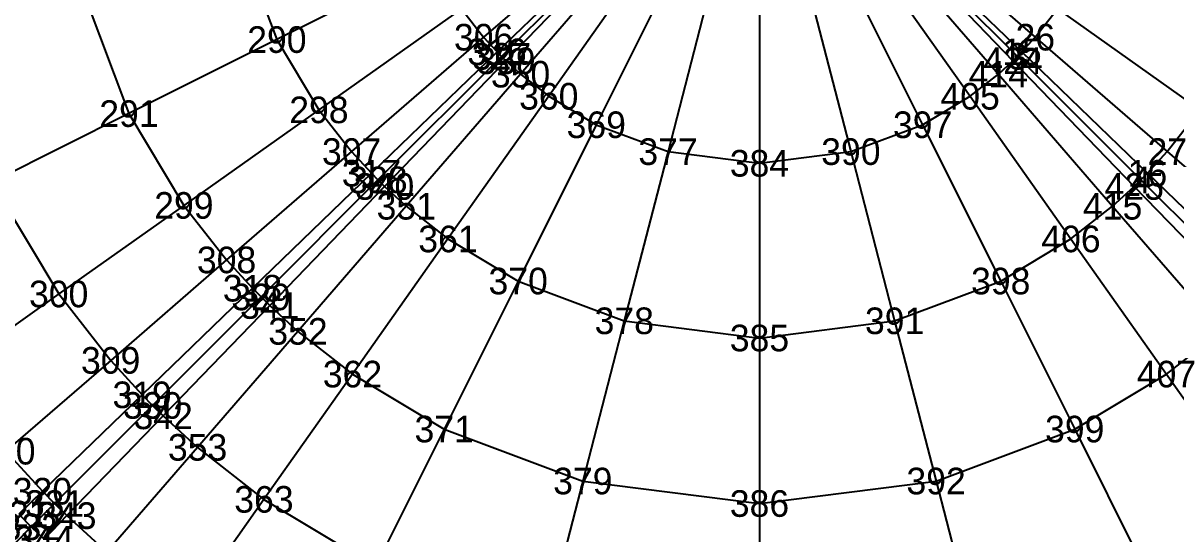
# Model space of a CAD drawing. Header units: metres. Extents: x -2.53 to 2.53, y -2.5 to 2.5.
# Drawn here: x -1.385 to 0.783, y -1.383 to -0.423 of the extents above; entities that cross this region are included whole.
import ezdxf
from ezdxf.enums import TextEntityAlignment as Align

# ---------------------------------------------------------------- set-up
doc = ezdxf.new("R2010")
doc.units = ezdxf.units.M

msp = doc.modelspace()

# ---------------------------------------------------------------- linework, layer by layer
at = {"layer": 'ESTRADOSSO'}
for p, q in [((-0.261634, -0.226582, 2.931288), (-0.518792, -0.449287, 2.870755)), ((0.261634, -0.226582, 2.931288), (0.518792, -0.449287, 2.870755)), ((-0.982373, -0.254257, 2.771739), (-0.907613, -0.453807, 2.771739)), ((-0.248941, -0.240459, 2.931288), (-0.493623, -0.476803, 2.870755)), ((-0.244737, -0.244737, 2.931288), (-0.485286, -0.485286, 2.870755)), ((-0.240459, -0.248941, 2.931288), (-0.476803, -0.493623, 2.870755)), ((0.240459, -0.248941, 2.931288), (0.476803, -0.493623, 2.870755)), ((0.244737, -0.244737, 2.931288), (0.485286, -0.485286, 2.870755)), ((0.248941, -0.240459, 2.931288), (0.493623, -0.476803, 2.870755)), ((-0.226582, -0.261634, 2.931288), (-0.449287, -0.518792, 2.870755)), ((0.226582, -0.261634, 2.931288), (0.449287, -0.518792, 2.870755)), ((-0.199827, -0.282597, 2.931288), (-0.396234, -0.56036, 2.870755)), ((0.199827, -0.282597, 2.931288), (0.396234, -0.56036, 2.870755)), ((-0.613843, -0.306922, 2.870755), (-0.907613, -0.453807, 2.771739)), ((-0.154785, -0.30957, 2.931288), (-0.306922, -0.613843, 2.870755)), ((0.154785, -0.30957, 2.931288), (0.306922, -0.613843, 2.870755)), ((-1.283532, -0.332202, 2.637125), (-1.185854, -0.592927, 2.637125)), ((-0.086722, -0.335069, 2.931288), (-0.171961, -0.664405, 2.870755)), ((0, -0.34611, 2.931288), (0, -0.686298, 2.870755)), ((0.086722, -0.335069, 2.931288), (0.171961, -0.664405, 2.870755)), ((-0.56036, -0.396234, 2.870755), (-0.828534, -0.585862, 2.771739)), ((-0.56036, -0.396234, 2.870755), (-0.518792, -0.449287, 2.870755)), ((0.518792, -0.449287, 2.870755), (0.56036, -0.396234, 2.870755)), ((0.56036, -0.396234, 2.870755), (0.828534, -0.585862, 2.771739)), ((-0.907613, -0.453807, 2.771739), (-1.185854, -0.592927, 2.637125)), ((-0.907613, -0.453807, 2.771739), (-0.828534, -0.585862, 2.771739)), ((-0.518792, -0.449287, 2.870755), (-0.767073, -0.664305, 2.771739)), ((-0.518792, -0.449287, 2.870755), (-0.493623, -0.476803, 2.870755)), ((0.493623, -0.476803, 2.870755), (0.518792, -0.449287, 2.870755)), ((0.518792, -0.449287, 2.870755), (0.767073, -0.664305, 2.771739)), ((-0.493623, -0.476803, 2.870755), (-0.729858, -0.704989, 2.771739)), ((-0.493623, -0.476803, 2.870755), (-0.485286, -0.485286, 2.870755)), ((0.485286, -0.485286, 2.870755), (0.493623, -0.476803, 2.870755)), ((0.493623, -0.476803, 2.870755), (0.729858, -0.704989, 2.771739)), ((-0.485286, -0.485286, 2.870755), (-0.717531, -0.717531, 2.771739)), ((-0.476803, -0.493623, 2.870755), (-0.704989, -0.729858, 2.771739)), ((-0.485286, -0.485286, 2.870755), (-0.476803, -0.493623, 2.870755)), ((-0.476803, -0.493623, 2.870755), (-0.449287, -0.518792, 2.870755)), ((0.449287, -0.518792, 2.870755), (0.476803, -0.493623, 2.870755)), ((0.476803, -0.493623, 2.870755), (0.485286, -0.485286, 2.870755)), ((0.476803, -0.493623, 2.870755), (0.704989, -0.729858, 2.771739)), ((0.485286, -0.485286, 2.870755), (0.717531, -0.717531, 2.771739)), ((-0.449287, -0.518792, 2.870755), (-0.664305, -0.767073, 2.771739)), ((-0.449287, -0.518792, 2.870755), (-0.396234, -0.56036, 2.870755)), ((0.396234, -0.56036, 2.870755), (0.449287, -0.518792, 2.870755)), ((0.449287, -0.518792, 2.870755), (0.664305, -0.767073, 2.771739)), ((-0.396234, -0.56036, 2.870755), (-0.585862, -0.828534, 2.771739)), ((-0.396234, -0.56036, 2.870755), (-0.306922, -0.613843, 2.870755)), ((0.306922, -0.613843, 2.870755), (0.396234, -0.56036, 2.870755)), ((0.396234, -0.56036, 2.870755), (0.585862, -0.828534, 2.771739)), ((-1.185854, -0.592927, 2.637125), (-1.443805, -0.721902, 2.471139)), ((-1.185854, -0.592927, 2.637125), (-1.082532, -0.765466, 2.637125)), ((-0.828534, -0.585862, 2.771739), (-1.082532, -0.765466, 2.637125)), ((-0.828534, -0.585862, 2.771739), (-0.767073, -0.664305, 2.771739)), ((0.767073, -0.664305, 2.771739), (0.828534, -0.585862, 2.771739)), ((-0.306922, -0.613843, 2.870755), (-0.453807, -0.907613, 2.771739)), ((-0.306922, -0.613843, 2.870755), (-0.171961, -0.664405, 2.870755)), ((0.171961, -0.664405, 2.870755), (0.306922, -0.613843, 2.870755)), ((0.306922, -0.613843, 2.870755), (0.453807, -0.907613, 2.771739)), ((-0.767073, -0.664305, 2.771739), (-1.00223, -0.867956, 2.637125)), ((-0.767073, -0.664305, 2.771739), (-0.729858, -0.704989, 2.771739)), ((-0.171961, -0.664405, 2.870755), (-0.254257, -0.982373, 2.771739)), ((-0.171961, -0.664405, 2.870755), (0, -0.686298, 2.870755)), ((0, -0.686298, 2.870755), (0.171961, -0.664405, 2.870755)), ((0.171961, -0.664405, 2.870755), (0.254257, -0.982373, 2.771739)), ((0.729858, -0.704989, 2.771739), (0.767073, -0.664305, 2.771739)), ((0.767073, -0.664305, 2.771739), (1.00223, -0.867956, 2.637125)), ((0, -0.686298, 2.870755), (0, -1.014743, 2.771739)), ((-0.729858, -0.704989, 2.771739), (-0.953606, -0.921113, 2.637125)), ((-0.729858, -0.704989, 2.771739), (-0.717531, -0.717531, 2.771739)), ((0.717531, -0.717531, 2.771739), (0.729858, -0.704989, 2.771739)), ((0.729858, -0.704989, 2.771739), (0.953606, -0.921113, 2.637125)), ((-1.443805, -0.721902, 2.471139), (-1.318007, -0.931972, 2.471139)), ((-0.717531, -0.717531, 2.771739), (-0.9375, -0.9375, 2.637125)), ((-0.704989, -0.729858, 2.771739), (-0.921113, -0.953606, 2.637125)), ((-0.717531, -0.717531, 2.771739), (-0.704989, -0.729858, 2.771739)), ((-0.704989, -0.729858, 2.771739), (-0.664305, -0.767073, 2.771739)), ((0.664305, -0.767073, 2.771739), (0.704989, -0.729858, 2.771739)), ((0.704989, -0.729858, 2.771739), (0.717531, -0.717531, 2.771739)), ((0.704989, -0.729858, 2.771739), (0.921113, -0.953606, 2.637125)), ((0.717531, -0.717531, 2.771739), (0.9375, -0.9375, 2.637125)), ((-1.082532, -0.765466, 2.637125), (-1.318007, -0.931972, 2.471139)), ((-1.082532, -0.765466, 2.637125), (-1.00223, -0.867956, 2.637125)), ((-0.664305, -0.767073, 2.771739), (-0.867956, -1.00223, 2.637125)), ((-0.664305, -0.767073, 2.771739), (-0.585862, -0.828534, 2.771739)), ((0.585862, -0.828534, 2.771739), (0.664305, -0.767073, 2.771739)), ((0.664305, -0.767073, 2.771739), (0.867956, -1.00223, 2.637125)), ((-0.585862, -0.828534, 2.771739), (-0.765466, -1.082532, 2.637125)), ((-0.585862, -0.828534, 2.771739), (-0.453807, -0.907613, 2.771739)), ((0.453807, -0.907613, 2.771739), (0.585862, -0.828534, 2.771739)), ((0.585862, -0.828534, 2.771739), (0.765466, -1.082532, 2.637125)), ((-1.00223, -0.867956, 2.637125), (-1.220238, -1.056757, 2.471139)), ((-1.00223, -0.867956, 2.637125), (-0.953606, -0.921113, 2.637125)), ((-0.453807, -0.907613, 2.771739), (-0.592927, -1.185854, 2.637125)), ((-0.453807, -0.907613, 2.771739), (-0.254257, -0.982373, 2.771739)), ((0.254257, -0.982373, 2.771739), (0.453807, -0.907613, 2.771739)), ((0.453807, -0.907613, 2.771739), (0.592927, -1.185854, 2.637125)), ((-1.318007, -0.931972, 2.471139), (-1.530931, -1.082532, 2.279609)), ((-1.318007, -0.931972, 2.471139), (-1.220238, -1.056757, 2.471139)), ((-0.953606, -0.921113, 2.637125), (-1.161037, -1.121476, 2.471139)), ((-0.953606, -0.921113, 2.637125), (-0.9375, -0.9375, 2.637125)), ((-0.9375, -0.9375, 2.637125), (-1.141428, -1.141428, 2.471139)), ((-0.921113, -0.953606, 2.637125), (-1.121476, -1.161037, 2.471139)), ((-0.9375, -0.9375, 2.637125), (-0.921113, -0.953606, 2.637125)), ((-0.921113, -0.953606, 2.637125), (-0.867956, -1.00223, 2.637125)), ((-0.254257, -0.982373, 2.771739), (-0.332202, -1.283532, 2.637125)), ((-0.254257, -0.982373, 2.771739), (0, -1.014743, 2.771739)), ((0, -1.014743, 2.771739), (0.254257, -0.982373, 2.771739)), ((0.254257, -0.982373, 2.771739), (0.332202, -1.283532, 2.637125)), ((-0.867956, -1.00223, 2.637125), (-1.056757, -1.220238, 2.471139)), ((-0.867956, -1.00223, 2.637125), (-0.765466, -1.082532, 2.637125)), ((0, -1.014743, 2.771739), (0, -1.325825, 2.637125)), ((0.765466, -1.082532, 2.637125), (0.867956, -1.00223, 2.637125)), ((-1.220238, -1.056757, 2.471139), (-1.417367, -1.227476, 2.279609)), ((-1.220238, -1.056757, 2.471139), (-1.161037, -1.121476, 2.471139)), ((-0.765466, -1.082532, 2.637125), (-0.931972, -1.318007, 2.471139)), ((-0.765466, -1.082532, 2.637125), (-0.592927, -1.185854, 2.637125)), ((0.592927, -1.185854, 2.637125), (0.765466, -1.082532, 2.637125)), ((0.765466, -1.082532, 2.637125), (0.931972, -1.318007, 2.471139)), ((-1.161037, -1.121476, 2.471139), (-1.348602, -1.30265, 2.279609)), ((-1.161037, -1.121476, 2.471139), (-1.141428, -1.141428, 2.471139)), ((-1.141428, -1.141428, 2.471139), (-1.325825, -1.325825, 2.279609)), ((-1.141428, -1.141428, 2.471139), (-1.121476, -1.161037, 2.471139)), ((-1.121476, -1.161037, 2.471139), (-1.30265, -1.348602, 2.279609)), ((-1.121476, -1.161037, 2.471139), (-1.056757, -1.220238, 2.471139)), ((-0.592927, -1.185854, 2.637125), (-0.721902, -1.443805, 2.471139)), ((-0.592927, -1.185854, 2.637125), (-0.332202, -1.283532, 2.637125)), ((0.332202, -1.283532, 2.637125), (0.592927, -1.185854, 2.637125)), ((0.592927, -1.185854, 2.637125), (0.721902, -1.443805, 2.471139)), ((-1.417367, -1.227476, 2.279609), (-1.348602, -1.30265, 2.279609)), ((-1.056757, -1.220238, 2.471139), (-1.227476, -1.417367, 2.279609)), ((-1.056757, -1.220238, 2.471139), (-0.931972, -1.318007, 2.471139)), ((-0.332202, -1.283532, 2.637125), (-0.404464, -1.562729, 2.471139)), ((-0.332202, -1.283532, 2.637125), (0, -1.325825, 2.637125)), ((0, -1.325825, 2.637125), (0.332202, -1.283532, 2.637125)), ((0.332202, -1.283532, 2.637125), (0.404464, -1.562729, 2.471139)), ((-1.348602, -1.30265, 2.279609), (-1.39304, -1.345573, 2.227356)), ((-1.348602, -1.30265, 2.279609), (-1.325825, -1.325825, 2.279609)), ((-0.931972, -1.318007, 2.471139), (-1.082532, -1.530931, 2.279609)), ((-0.931972, -1.318007, 2.471139), (-0.721902, -1.443805, 2.471139)), ((-1.325825, -1.325825, 2.279609), (-1.369512, -1.369512, 2.227356)), ((-1.325825, -1.325825, 2.279609), (-1.30265, -1.348602, 2.279609)), ((0, -1.325825, 2.637125), (0, -1.614223, 2.471139)), ((-1.39304, -1.345573, 2.227356), (-1.369512, -1.369512, 2.227356)), ((-1.30265, -1.348602, 2.279609), (-1.345573, -1.39304, 2.227356)), ((-1.30265, -1.348602, 2.279609), (-1.227476, -1.417367, 2.279609)), ((-1.369512, -1.369512, 2.227356), (-1.482318, -1.482318, 2.07791)), ((-1.369512, -1.369512, 2.227356), (-1.345573, -1.39304, 2.227356))]:
    msp.add_line(p, q, dxfattribs=at)
at = {"layer": 'fz'}
for p, q in [((-0.907613, -0.453807, 2.771739), (-0.907613, -0.453807, 4.183739)), ((-0.518792, -0.449287, 2.870755), (-0.518792, -0.449287, 3.238755)), ((0.518792, -0.449287, 2.870755), (0.518792, -0.449287, 3.238755)), ((-0.493623, -0.476803, 2.870755), (-0.493623, -0.476803, 3.044755)), ((0.493623, -0.476803, 2.870755), (0.493623, -0.476803, 3.044755)), ((-0.485286, -0.485286, 2.870755), (-0.485286, -0.485286, 2.954755)), ((-0.476803, -0.493623, 2.870755), (-0.476803, -0.493623, 3.044755)), ((0.476803, -0.493623, 2.870755), (0.476803, -0.493623, 3.044755)), ((0.485286, -0.485286, 2.870755), (0.485286, -0.485286, 2.954755)), ((-0.449287, -0.518792, 2.870755), (-0.449287, -0.518792, 3.238755)), ((0.449287, -0.518792, 2.870755), (0.449287, -0.518792, 3.238755)), ((-0.396234, -0.56036, 2.870755), (-0.396234, -0.56036, 3.474755)), ((0.396234, -0.56036, 2.870755), (0.396234, -0.56036, 3.474755)), ((-1.185854, -0.592927, 2.637125), (-1.185854, -0.592927, 4.671125)), ((-0.828534, -0.585862, 2.771739), (-0.828534, -0.585862, 3.749739)), ((-0.306922, -0.613843, 2.870755), (-0.306922, -0.613843, 3.742755)), ((0.306922, -0.613843, 2.870755), (0.306922, -0.613843, 3.742755)), ((-0.767073, -0.664305, 2.771739), (-0.767073, -0.664305, 3.369739)), ((-0.171961, -0.664405, 2.870755), (-0.171961, -0.664405, 3.982755)), ((0.171961, -0.664405, 2.870755), (0.171961, -0.664405, 3.982755)), ((0.767073, -0.664305, 2.771739), (0.767073, -0.664305, 3.369739)), ((0, -0.686298, 2.870755), (0, -0.686298, 4.082755)), ((-0.729858, -0.704989, 2.771739), (-0.729858, -0.704989, 3.053739)), ((0.729858, -0.704989, 2.771739), (0.729858, -0.704989, 3.053739)), ((-0.717531, -0.717531, 2.771739), (-0.717531, -0.717531, 2.907739)), ((-0.704989, -0.729858, 2.771739), (-0.704989, -0.729858, 3.053739)), ((0.704989, -0.729858, 2.771739), (0.704989, -0.729858, 3.053739)), ((0.717531, -0.717531, 2.771739), (0.717531, -0.717531, 2.907739)), ((-1.082532, -0.765466, 2.637125), (-1.082532, -0.765466, 4.045125)), ((-0.664305, -0.767073, 2.771739), (-0.664305, -0.767073, 3.369739)), ((0.664305, -0.767073, 2.771739), (0.664305, -0.767073, 3.369739)), ((-0.585862, -0.828534, 2.771739), (-0.585862, -0.828534, 3.749739)), ((0.585862, -0.828534, 2.771739), (0.585862, -0.828534, 3.749739)), ((-1.00223, -0.867956, 2.637125), (-1.00223, -0.867956, 3.497125)), ((-0.453807, -0.907613, 2.771739), (-0.453807, -0.907613, 4.183739)), ((0.453807, -0.907613, 2.771739), (0.453807, -0.907613, 4.183739)), ((-1.318007, -0.931972, 2.471139), (-1.318007, -0.931972, 4.337139)), ((-0.953606, -0.921113, 2.637125), (-0.953606, -0.921113, 3.041125)), ((-0.9375, -0.9375, 2.637125), (-0.9375, -0.9375, 2.833125)), ((-0.921113, -0.953606, 2.637125), (-0.921113, -0.953606, 3.041125)), ((-0.254257, -0.982373, 2.771739), (-0.254257, -0.982373, 4.573739)), ((0.254257, -0.982373, 2.771739), (0.254257, -0.982373, 4.573739)), ((-0.867956, -1.00223, 2.637125), (-0.867956, -1.00223, 3.497125)), ((0, -1.014743, 2.771739), (0, -1.014743, 4.737739)), ((-1.220238, -1.056757, 2.471139), (-1.220238, -1.056757, 3.611139)), ((-0.765466, -1.082532, 2.637125), (-0.765466, -1.082532, 4.045125)), ((0.765466, -1.082532, 2.637125), (0.765466, -1.082532, 4.045125)), ((-1.161037, -1.121476, 2.471139), (-1.161037, -1.121476, 3.007139)), ((-1.141428, -1.141428, 2.471139), (-1.141428, -1.141428, 2.731139)), ((-1.121476, -1.161037, 2.471139), (-1.121476, -1.161037, 3.007139)), ((-0.592927, -1.185854, 2.637125), (-0.592927, -1.185854, 4.671125)), ((0.592927, -1.185854, 2.637125), (0.592927, -1.185854, 4.671125)), ((-1.056757, -1.220238, 2.471139), (-1.056757, -1.220238, 3.611139)), ((-0.332202, -1.283532, 2.637125), (-0.332202, -1.283532, 5.233125)), ((0.332202, -1.283532, 2.637125), (0.332202, -1.283532, 5.233125)), ((-1.348602, -1.30265, 2.279609), (-1.348602, -1.30265, 2.667609)), ((-0.931972, -1.318007, 2.471139), (-0.931972, -1.318007, 4.337139)), ((-1.325825, -1.325825, 2.279609), (-1.325825, -1.325825, 2.467609)), ((0, -1.325825, 2.637125), (0, -1.325825, 5.467125)), ((-1.30265, -1.348602, 2.279609), (-1.30265, -1.348602, 2.667609)), ((-1.369512, -1.369512, 2.227356), (-1.369512, -1.369512, 2.393356))]:
    msp.add_line(p, q, dxfattribs=at)
at = {"layer": 'INTERNAL'}
for p in [(-0.907613, -0.453807, 2.449806), (-0.518792, -0.449287, 2.561298), (0.518792, -0.449287, 2.561298), (-0.493623, -0.476803, 2.561298), (0.493623, -0.476803, 2.561298), (-0.485286, -0.485286, 2.561298), (-0.476803, -0.493623, 2.561298), (0.476803, -0.493623, 2.561298), (0.485286, -0.485286, 2.561298), (-0.449287, -0.518792, 2.561298), (0.449287, -0.518792, 2.561298), (-0.396234, -0.56036, 2.561298), (0.396234, -0.56036, 2.561298), (-1.185854, -0.592927, 2.296397), (-0.828534, -0.585862, 2.449806), (-0.306922, -0.613843, 2.561298), (0.306922, -0.613843, 2.561298), (-0.767073, -0.664305, 2.449806), (-0.171961, -0.664405, 2.561298), (0.171961, -0.664405, 2.561298), (0.767073, -0.664305, 2.449806), (0, -0.686298, 2.561298), (-0.729858, -0.704989, 2.449806), (0.729858, -0.704989, 2.449806), (-0.717531, -0.717531, 2.449806), (-0.704989, -0.729858, 2.449806), (0.704989, -0.729858, 2.449806), (0.717531, -0.717531, 2.449806), (-1.082532, -0.765466, 2.296397), (-0.664305, -0.767073, 2.449806), (0.664305, -0.767073, 2.449806), (-0.585862, -0.828534, 2.449806), (0.585862, -0.828534, 2.449806), (-1.00223, -0.867956, 2.296397), (-0.453807, -0.907613, 2.449806), (0.453807, -0.907613, 2.449806), (-1.318007, -0.931972, 2.103696), (-0.953606, -0.921113, 2.296397), (-0.9375, -0.9375, 2.296397), (-0.921113, -0.953606, 2.296397), (-0.254257, -0.982373, 2.449806), (0.254257, -0.982373, 2.449806), (-0.867956, -1.00223, 2.296397), (0, -1.014743, 2.449806), (-1.220238, -1.056757, 2.103696), (-0.765466, -1.082532, 2.296397), (0.765466, -1.082532, 2.296397), (-1.161037, -1.121476, 2.103696), (-1.141428, -1.141428, 2.103696), (-1.121476, -1.161037, 2.103696), (-0.592927, -1.185854, 2.296397), (0.592927, -1.185854, 2.296397), (-1.056757, -1.220238, 2.103696), (-0.332202, -1.283532, 2.296397), (0.332202, -1.283532, 2.296397), (-1.348602, -1.30265, 1.875), (-0.931972, -1.318007, 2.103696), (-1.325825, -1.325825, 1.875), (0, -1.325825, 2.296397), (-1.30265, -1.348602, 1.875), (-1.369512, -1.369512, 1.811111)]:
    msp.add_point(p, dxfattribs=at)
at = {"layer": 'INTRADOSSO'}
for p, q in [((-0.261634, -0.226582, 2.628965), (-0.518792, -0.449287, 2.561298)), ((0.261634, -0.226582, 2.628965), (0.518792, -0.449287, 2.561298)), ((-0.982373, -0.254257, 2.449806), (-0.907613, -0.453807, 2.449806)), ((-0.248941, -0.240459, 2.628965), (-0.493623, -0.476803, 2.561298)), ((-0.244737, -0.244737, 2.628965), (-0.485286, -0.485286, 2.561298)), ((-0.240459, -0.248941, 2.628965), (-0.476803, -0.493623, 2.561298)), ((0.240459, -0.248941, 2.628965), (0.476803, -0.493623, 2.561298)), ((0.244737, -0.244737, 2.628965), (0.485286, -0.485286, 2.561298)), ((0.248941, -0.240459, 2.628965), (0.493623, -0.476803, 2.561298)), ((-0.226582, -0.261634, 2.628965), (-0.449287, -0.518792, 2.561298)), ((0.226582, -0.261634, 2.628965), (0.449287, -0.518792, 2.561298)), ((-0.199827, -0.282597, 2.628965), (-0.396234, -0.56036, 2.561298)), ((0.199827, -0.282597, 2.628965), (0.396234, -0.56036, 2.561298)), ((-0.613843, -0.306922, 2.561298), (-0.907613, -0.453807, 2.449806)), ((-0.154785, -0.30957, 2.628965), (-0.306922, -0.613843, 2.561298)), ((0.154785, -0.30957, 2.628965), (0.306922, -0.613843, 2.561298)), ((-1.283532, -0.332202, 2.296397), (-1.185854, -0.592927, 2.296397)), ((-0.086722, -0.335069, 2.628965), (-0.171961, -0.664405, 2.561298)), ((0, -0.34611, 2.628965), (0, -0.686298, 2.561298)), ((0.086722, -0.335069, 2.628965), (0.171961, -0.664405, 2.561298)), ((-0.56036, -0.396234, 2.561298), (-0.828534, -0.585862, 2.449806)), ((-0.56036, -0.396234, 2.561298), (-0.518792, -0.449287, 2.561298)), ((0.518792, -0.449287, 2.561298), (0.56036, -0.396234, 2.561298)), ((0.56036, -0.396234, 2.561298), (0.828534, -0.585862, 2.449806)), ((-0.907613, -0.453807, 2.449806), (-1.185854, -0.592927, 2.296397)), ((-0.907613, -0.453807, 2.449806), (-0.828534, -0.585862, 2.449806)), ((-0.518792, -0.449287, 2.561298), (-0.767073, -0.664305, 2.449806)), ((-0.518792, -0.449287, 2.561298), (-0.493623, -0.476803, 2.561298)), ((0.493623, -0.476803, 2.561298), (0.518792, -0.449287, 2.561298)), ((0.518792, -0.449287, 2.561298), (0.767073, -0.664305, 2.449806)), ((-0.493623, -0.476803, 2.561298), (-0.729858, -0.704989, 2.449806)), ((-0.493623, -0.476803, 2.561298), (-0.485286, -0.485286, 2.561298)), ((0.485286, -0.485286, 2.561298), (0.493623, -0.476803, 2.561298)), ((0.493623, -0.476803, 2.561298), (0.729858, -0.704989, 2.449806)), ((-0.485286, -0.485286, 2.561298), (-0.717531, -0.717531, 2.449806)), ((-0.476803, -0.493623, 2.561298), (-0.704989, -0.729858, 2.449806)), ((-0.485286, -0.485286, 2.561298), (-0.476803, -0.493623, 2.561298)), ((-0.476803, -0.493623, 2.561298), (-0.449287, -0.518792, 2.561298)), ((0.449287, -0.518792, 2.561298), (0.476803, -0.493623, 2.561298)), ((0.476803, -0.493623, 2.561298), (0.485286, -0.485286, 2.561298)), ((0.476803, -0.493623, 2.561298), (0.704989, -0.729858, 2.449806)), ((0.485286, -0.485286, 2.561298), (0.717531, -0.717531, 2.449806)), ((-0.449287, -0.518792, 2.561298), (-0.664305, -0.767073, 2.449806)), ((-0.449287, -0.518792, 2.561298), (-0.396234, -0.56036, 2.561298)), ((0.396234, -0.56036, 2.561298), (0.449287, -0.518792, 2.561298)), ((0.449287, -0.518792, 2.561298), (0.664305, -0.767073, 2.449806)), ((-0.396234, -0.56036, 2.561298), (-0.585862, -0.828534, 2.449806)), ((-0.396234, -0.56036, 2.561298), (-0.306922, -0.613843, 2.561298)), ((0.306922, -0.613843, 2.561298), (0.396234, -0.56036, 2.561298)), ((0.396234, -0.56036, 2.561298), (0.585862, -0.828534, 2.449806)), ((-1.185854, -0.592927, 2.296397), (-1.443805, -0.721902, 2.103696)), ((-1.185854, -0.592927, 2.296397), (-1.082532, -0.765466, 2.296397)), ((-0.828534, -0.585862, 2.449806), (-1.082532, -0.765466, 2.296397)), ((-0.828534, -0.585862, 2.449806), (-0.767073, -0.664305, 2.449806)), ((0.767073, -0.664305, 2.449806), (0.828534, -0.585862, 2.449806)), ((-0.306922, -0.613843, 2.561298), (-0.453807, -0.907613, 2.449806)), ((-0.306922, -0.613843, 2.561298), (-0.171961, -0.664405, 2.561298)), ((0.171961, -0.664405, 2.561298), (0.306922, -0.613843, 2.561298)), ((0.306922, -0.613843, 2.561298), (0.453807, -0.907613, 2.449806)), ((-0.767073, -0.664305, 2.449806), (-1.00223, -0.867956, 2.296397)), ((-0.767073, -0.664305, 2.449806), (-0.729858, -0.704989, 2.449806)), ((-0.171961, -0.664405, 2.561298), (-0.254257, -0.982373, 2.449806)), ((-0.171961, -0.664405, 2.561298), (0, -0.686298, 2.561298)), ((0, -0.686298, 2.561298), (0.171961, -0.664405, 2.561298)), ((0.171961, -0.664405, 2.561298), (0.254257, -0.982373, 2.449806)), ((0.729858, -0.704989, 2.449806), (0.767073, -0.664305, 2.449806)), ((0.767073, -0.664305, 2.449806), (1.00223, -0.867956, 2.296397)), ((0, -0.686298, 2.561298), (0, -1.014743, 2.449806)), ((-0.729858, -0.704989, 2.449806), (-0.953606, -0.921113, 2.296397)), ((-0.729858, -0.704989, 2.449806), (-0.717531, -0.717531, 2.449806)), ((0.717531, -0.717531, 2.449806), (0.729858, -0.704989, 2.449806)), ((0.729858, -0.704989, 2.449806), (0.953606, -0.921113, 2.296397)), ((-1.443805, -0.721902, 2.103696), (-1.318007, -0.931972, 2.103696)), ((-0.717531, -0.717531, 2.449806), (-0.9375, -0.9375, 2.296397)), ((-0.704989, -0.729858, 2.449806), (-0.921113, -0.953606, 2.296397)), ((-0.717531, -0.717531, 2.449806), (-0.704989, -0.729858, 2.449806)), ((-0.704989, -0.729858, 2.449806), (-0.664305, -0.767073, 2.449806)), ((0.664305, -0.767073, 2.449806), (0.704989, -0.729858, 2.449806)), ((0.704989, -0.729858, 2.449806), (0.717531, -0.717531, 2.449806)), ((0.704989, -0.729858, 2.449806), (0.921113, -0.953606, 2.296397)), ((0.717531, -0.717531, 2.449806), (0.9375, -0.9375, 2.296397)), ((-1.082532, -0.765466, 2.296397), (-1.318007, -0.931972, 2.103696)), ((-1.082532, -0.765466, 2.296397), (-1.00223, -0.867956, 2.296397)), ((-0.664305, -0.767073, 2.449806), (-0.867956, -1.00223, 2.296397)), ((-0.664305, -0.767073, 2.449806), (-0.585862, -0.828534, 2.449806)), ((0.585862, -0.828534, 2.449806), (0.664305, -0.767073, 2.449806)), ((0.664305, -0.767073, 2.449806), (0.867956, -1.00223, 2.296397)), ((-0.585862, -0.828534, 2.449806), (-0.765466, -1.082532, 2.296397)), ((-0.585862, -0.828534, 2.449806), (-0.453807, -0.907613, 2.449806)), ((0.453807, -0.907613, 2.449806), (0.585862, -0.828534, 2.449806)), ((0.585862, -0.828534, 2.449806), (0.765466, -1.082532, 2.296397)), ((-1.00223, -0.867956, 2.296397), (-1.220238, -1.056757, 2.103696)), ((-1.00223, -0.867956, 2.296397), (-0.953606, -0.921113, 2.296397)), ((-0.453807, -0.907613, 2.449806), (-0.592927, -1.185854, 2.296397)), ((-0.453807, -0.907613, 2.449806), (-0.254257, -0.982373, 2.449806)), ((0.254257, -0.982373, 2.449806), (0.453807, -0.907613, 2.449806)), ((0.453807, -0.907613, 2.449806), (0.592927, -1.185854, 2.296397)), ((-1.318007, -0.931972, 2.103696), (-1.530931, -1.082532, 1.875)), ((-1.318007, -0.931972, 2.103696), (-1.220238, -1.056757, 2.103696)), ((-0.953606, -0.921113, 2.296397), (-1.161037, -1.121476, 2.103696)), ((-0.953606, -0.921113, 2.296397), (-0.9375, -0.9375, 2.296397)), ((-0.9375, -0.9375, 2.296397), (-1.141428, -1.141428, 2.103696)), ((-0.921113, -0.953606, 2.296397), (-1.121476, -1.161037, 2.103696)), ((-0.9375, -0.9375, 2.296397), (-0.921113, -0.953606, 2.296397)), ((-0.921113, -0.953606, 2.296397), (-0.867956, -1.00223, 2.296397)), ((-0.254257, -0.982373, 2.449806), (-0.332202, -1.283532, 2.296397)), ((-0.254257, -0.982373, 2.449806), (0, -1.014743, 2.449806)), ((0, -1.014743, 2.449806), (0.254257, -0.982373, 2.449806)), ((0.254257, -0.982373, 2.449806), (0.332202, -1.283532, 2.296397)), ((-0.867956, -1.00223, 2.296397), (-1.056757, -1.220238, 2.103696)), ((-0.867956, -1.00223, 2.296397), (-0.765466, -1.082532, 2.296397)), ((0, -1.014743, 2.449806), (0, -1.325825, 2.296397)), ((0.765466, -1.082532, 2.296397), (0.867956, -1.00223, 2.296397)), ((-1.220238, -1.056757, 2.103696), (-1.417367, -1.227476, 1.875)), ((-1.220238, -1.056757, 2.103696), (-1.161037, -1.121476, 2.103696)), ((-0.765466, -1.082532, 2.296397), (-0.931972, -1.318007, 2.103696)), ((-0.765466, -1.082532, 2.296397), (-0.592927, -1.185854, 2.296397)), ((0.592927, -1.185854, 2.296397), (0.765466, -1.082532, 2.296397)), ((0.765466, -1.082532, 2.296397), (0.931972, -1.318007, 2.103696)), ((-1.161037, -1.121476, 2.103696), (-1.348602, -1.30265, 1.875)), ((-1.161037, -1.121476, 2.103696), (-1.141428, -1.141428, 2.103696)), ((-1.141428, -1.141428, 2.103696), (-1.325825, -1.325825, 1.875)), ((-1.141428, -1.141428, 2.103696), (-1.121476, -1.161037, 2.103696)), ((-1.121476, -1.161037, 2.103696), (-1.30265, -1.348602, 1.875)), ((-1.121476, -1.161037, 2.103696), (-1.056757, -1.220238, 2.103696)), ((-0.592927, -1.185854, 2.296397), (-0.721902, -1.443805, 2.103696)), ((-0.592927, -1.185854, 2.296397), (-0.332202, -1.283532, 2.296397)), ((0.332202, -1.283532, 2.296397), (0.592927, -1.185854, 2.296397)), ((0.592927, -1.185854, 2.296397), (0.721902, -1.443805, 2.103696)), ((-1.417367, -1.227476, 1.875), (-1.348602, -1.30265, 1.875)), ((-1.056757, -1.220238, 2.103696), (-1.227476, -1.417367, 1.875)), ((-1.056757, -1.220238, 2.103696), (-0.931972, -1.318007, 2.103696)), ((-0.332202, -1.283532, 2.296397), (-0.404464, -1.562729, 2.103696)), ((-0.332202, -1.283532, 2.296397), (0, -1.325825, 2.296397)), ((0, -1.325825, 2.296397), (0.332202, -1.283532, 2.296397)), ((0.332202, -1.283532, 2.296397), (0.404464, -1.562729, 2.103696)), ((-1.348602, -1.30265, 1.875), (-1.39304, -1.345573, 1.811111)), ((-1.348602, -1.30265, 1.875), (-1.325825, -1.325825, 1.875)), ((-0.931972, -1.318007, 2.103696), (-1.082532, -1.530931, 1.875)), ((-0.931972, -1.318007, 2.103696), (-0.721902, -1.443805, 2.103696)), ((-1.325825, -1.325825, 1.875), (-1.369512, -1.369512, 1.811111)), ((-1.325825, -1.325825, 1.875), (-1.30265, -1.348602, 1.875)), ((0, -1.325825, 2.296397), (0, -1.614223, 2.103696)), ((-1.39304, -1.345573, 1.811111), (-1.369512, -1.369512, 1.811111)), ((-1.30265, -1.348602, 1.875), (-1.345573, -1.39304, 1.811111)), ((-1.30265, -1.348602, 1.875), (-1.227476, -1.417367, 1.875)), ((-1.369512, -1.369512, 1.811111), (-1.482318, -1.482318, 1.623798)), ((-1.369512, -1.369512, 1.811111), (-1.345573, -1.39304, 1.811111))]:
    msp.add_line(p, q, dxfattribs=at)

# ---------------------------------------------------------------- texts
at = {"layer": 'ID-NODES'}
for s, p in [('290', (-0.907613, -0.453807, 2.449806)), ('306', (-0.518792, -0.449287, 2.561298)), ('26', (0.518792, -0.449287, 2.561298)), ('316', (-0.493623, -0.476803, 2.561298)), ('15', (0.493623, -0.476803, 2.561298)), ('327', (-0.485286, -0.485286, 2.561298)), ('339', (-0.476803, -0.493623, 2.561298)), ('424', (0.476803, -0.493623, 2.561298)), ('3', (0.485286, -0.485286, 2.561298)), ('350', (-0.449287, -0.518792, 2.561298)), ('414', (0.449287, -0.518792, 2.561298)), ('360', (-0.396234, -0.56036, 2.561298)), ('405', (0.396234, -0.56036, 2.561298)), ('298', (-0.828534, -0.585862, 2.449806)), ('291', (-1.185854, -0.592927, 2.296397)), ('369', (-0.306922, -0.613843, 2.561298)), ('397', (0.306922, -0.613843, 2.561298)), ('307', (-0.767073, -0.664305, 2.449806)), ('377', (-0.171961, -0.664405, 2.561298)), ('390', (0.171961, -0.664405, 2.561298)), ('27', (0.767073, -0.664305, 2.449806)), ('384', (0, -0.686298, 2.561298)), ('317', (-0.729858, -0.704989, 2.449806)), ('328', (-0.717531, -0.717531, 2.449806)), ('16', (0.729858, -0.704989, 2.449806)), ('4', (0.717531, -0.717531, 2.449806)), ('340', (-0.704989, -0.729858, 2.449806)), ('425', (0.704989, -0.729858, 2.449806)), ('299', (-1.082532, -0.765466, 2.296397)), ('351', (-0.664305, -0.767073, 2.449806)), ('415', (0.664305, -0.767073, 2.449806)), ('361', (-0.585862, -0.828534, 2.449806)), ('406', (0.585862, -0.828534, 2.449806)), ('308', (-1.00223, -0.867956, 2.296397)), ('370', (-0.453807, -0.907613, 2.449806)), ('398', (0.453807, -0.907613, 2.449806)), ('300', (-1.318007, -0.931972, 2.103696)), ('318', (-0.953606, -0.921113, 2.296397)), ('329', (-0.9375, -0.9375, 2.296397)), ('341', (-0.921113, -0.953606, 2.296397)), ('378', (-0.254257, -0.982373, 2.449806)), ('391', (0.254257, -0.982373, 2.449806)), ('352', (-0.867956, -1.00223, 2.296397)), ('385', (0, -1.014743, 2.449806)), ('309', (-1.220238, -1.056757, 2.103696)), ('362', (-0.765466, -1.082532, 2.296397)), ('407', (0.765466, -1.082532, 2.296397)), ('319', (-1.161037, -1.121476, 2.103696)), ('330', (-1.141428, -1.141428, 2.103696)), ('342', (-1.121476, -1.161037, 2.103696)), ('371', (-0.592927, -1.185854, 2.296397)), ('399', (0.592927, -1.185854, 2.296397)), ('310', (-1.417367, -1.227476, 1.875)), ('353', (-1.056757, -1.220238, 2.103696)), ('320', (-1.348602, -1.30265, 1.875)), ('379', (-0.332202, -1.283532, 2.296397)), ('392', (0.332202, -1.283532, 2.296397)), ('331', (-1.325825, -1.325825, 1.875)), ('363', (-0.931972, -1.318007, 2.103696)), ('386', (0, -1.325825, 2.296397)), ('321', (-1.39304, -1.345573, 1.811111)), ('332', (-1.369512, -1.369512, 1.811111)), ('343', (-1.30265, -1.348602, 1.875)), ('344', (-1.345573, -1.39304, 1.811111))]:
    msp.add_text(s, height=0.05, dxfattribs=at).set_placement(p, align=Align.MIDDLE_CENTER)

doc.saveas('drawing.dxf')
